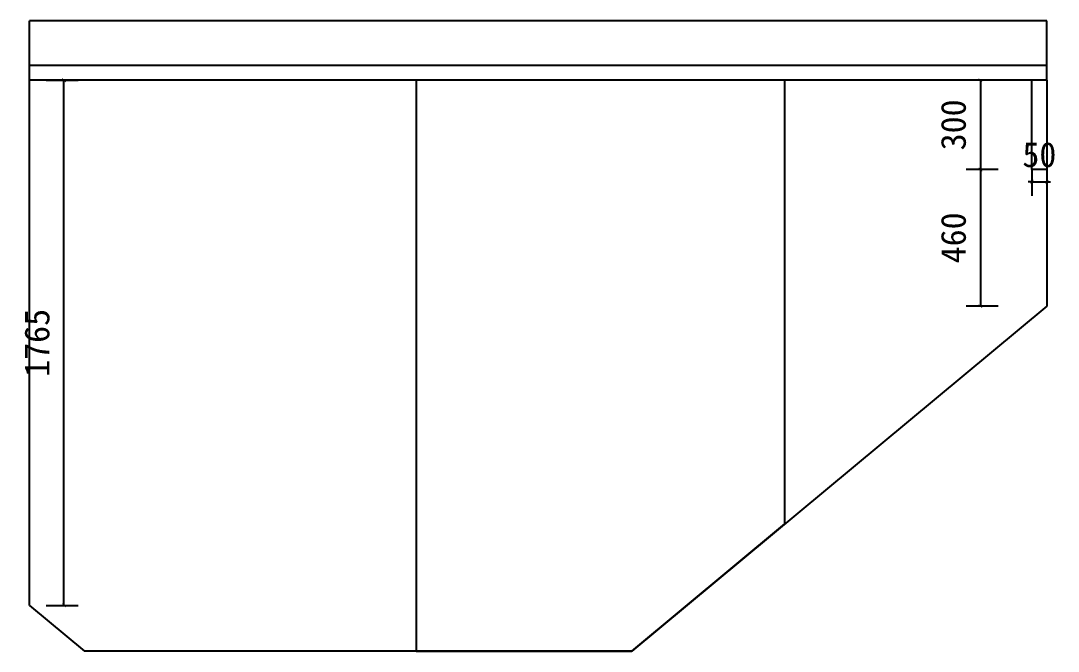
# Model space of a CAD drawing. Header units: millimetres. Extents: x -58733 to 427521, y -235734 to 553534.
# Drawn here: x 165401 to 168888, y -235734 to -233614 of the extents above; entities that cross this region are included whole.
import ezdxf

# ---------------------------------------------------------------- set-up
doc = ezdxf.new("R2010")
doc.units = ezdxf.units.MM
doc.styles.add('黑体', font='simhei.ttf')
doc.dimstyles.new('J内小标小字', dxfattribs={"dimscale": 1.2, "dimtxt": 70, "dimasz": 10, "dimexe": 40, "dimexo": 0, "dimgap": 40, "dimtad": 1, "dimdec": 0, "dimrnd": 5, "dimtxsty": '黑体', "dimblk": 'ARCHTICK', "dimcen": 2.5, "dimclrd": 251, "dimclre": 251, "dimclrt": 2, "dimadec": 0, "dimazin": 0, "dimtfac": 1, "dimtdec": 0, "dimtix": 1, "dimtmove": 1, "dimatfit": 3, "dimldrblk": 'DOT', "dimfxl": 50, "dimfxlon": 1, "dimarcsym": 0})

# ---------------------------------------------------------------- blocks, each defined once
blk = doc.blocks.new('_ArchTick')
at = {"color": 0, "linetype": 'ByBlock', "const_width": 0.15}
blk.add_lwpolyline([(-0.5, -0.5), (0.5, 0.5)], dxfattribs=at)
blk = doc.blocks.new('*D1459')
at = {"color": 251, "lineweight": -2}
for p, q in [((168686.6, -233814), (168578.6, -233814)), ((168626.6, -233814), (168626.6, -234114)), ((168686.6, -234114), (168578.6, -234114))]:
    blk.add_line(p, q, dxfattribs=at)
at = {"layer": 'Defpoints', "color": 0}
for p in [(168799.6, -233814), (168626.6, -234114), (168799.6, -234114)]:
    blk.add_point(p, dxfattribs=at)
at = {"color": 251, "lineweight": -2, "xscale": 12, "yscale": 12, "zscale": 12}
for p, rotation in [((168626.6, -233814), 90), ((168626.6, -234114), 270)]:
    blk.add_blockref('_ArchTick', p, dxfattribs=dict(at, rotation=rotation))
at = {"color": 2, "insert": (168536.1, -233964), "char_height": 84, "attachment_point": 5, "rotation": 90, "style": '黑体'}
blk.add_mtext('300', dxfattribs=at)
blk = doc.blocks.new('_Dot')
at = {"color": 0, "linetype": 'ByBlock', "lineweight": -2}
blk.add_line((-0.5, 0), (-1, 0), dxfattribs=at)
at = {"color": 0, "linetype": 'ByBlock', "const_width": 0.5}
blk.add_lwpolyline([(-0.25, 0, 1), (0.25, 0, 1)], format="xyb", close=True, dxfattribs=at)
blk = doc.blocks.new('*D1460')
at = {"color": 251, "lineweight": -2}
for p, q in [((168686.6, -234114), (168578.6, -234114)), ((168626.6, -234114), (168626.6, -234574)), ((168686.6, -234574), (168578.6, -234574))]:
    blk.add_line(p, q, dxfattribs=at)
at = {"layer": 'Defpoints', "color": 0}
for p in [(168799.6, -234114), (168626.6, -234574), (168849.6, -234574)]:
    blk.add_point(p, dxfattribs=at)
at = {"color": 251, "lineweight": -2, "xscale": 12, "yscale": 12, "zscale": 12}
for p, rotation in [((168626.6, -234114), 90), ((168626.6, -234574), 270)]:
    blk.add_blockref('_ArchTick', p, dxfattribs=dict(at, rotation=rotation))
at = {"color": 2, "insert": (168536.1, -234344), "char_height": 84, "attachment_point": 5, "rotation": 90, "style": '黑体'}
blk.add_mtext('460', dxfattribs=at)
blk = doc.blocks.new('*D1461')
at = {"color": 251, "lineweight": -2}
for p, q in [((168799.6, -234114), (168799.6, -234203.2)), ((168849.6, -234114), (168849.6, -234203.2)), ((168799.6, -234155.2), (168787.6, -234155.2)), ((168799.6, -234155.2), (168849.6, -234155.2)), ((168849.6, -234155.2), (168861.6, -234155.2))]:
    blk.add_line(p, q, dxfattribs=at)
at = {"layer": 'Defpoints', "color": 0}
for p in [(168799.6, -234114), (168849.6, -234114), (168849.6, -234155.2)]:
    blk.add_point(p, dxfattribs=at)
at = {"color": 251, "lineweight": -2, "xscale": 12, "yscale": 12, "zscale": 12}
blk.add_blockref('_ArchTick', (168799.6, -234155.2), dxfattribs=at)
at = {"color": 251, "lineweight": -2, "xscale": 12, "yscale": 12, "zscale": 12, "rotation": 180}
blk.add_blockref('_ArchTick', (168849.6, -234155.2), dxfattribs=at)
at = {"color": 2, "insert": (168824.6, -234064.7), "char_height": 84, "attachment_point": 5, "style": '黑体'}
blk.add_mtext('50', dxfattribs=at)
blk = doc.blocks.new('*D1462')
at = {"color": 251, "lineweight": -2}
for p, q in [((165485.6, -233814), (165593.6, -233814)), ((165545.6, -235580), (165545.6, -233814)), ((165485.6, -235580), (165593.6, -235580))]:
    blk.add_line(p, q, dxfattribs=at)
at = {"layer": 'Defpoints', "color": 0}
for p in [(165429.6, -233814), (165545.6, -233814), (165429.6, -235580)]:
    blk.add_point(p, dxfattribs=at)
at = {"color": 251, "lineweight": -2, "xscale": 12, "yscale": 12, "zscale": 12}
for p, rotation in [((165545.6, -233814), 90), ((165545.6, -235580), 270)]:
    blk.add_blockref('_ArchTick', p, dxfattribs=dict(at, rotation=rotation))
at = {"color": 2, "insert": (165455.6, -234697), "char_height": 84, "attachment_point": 5, "rotation": 90, "style": '黑体'}
blk.add_mtext('1765', dxfattribs=at)

msp = doc.modelspace()

# ---------------------------------------------------------------- linework, layer by layer
for p, q in [((168849.6, -233614), (165429.6, -233614)), ((165429.6, -233814), (165429.6, -233614)), ((168849.6, -233814), (168849.6, -233614)), ((168849.6, -233764), (165429.6, -233764)), ((168849.6, -233814), (165429.6, -233814)), ((165429.6, -235580), (165429.6, -233814)), ((168849.6, -233814), (168849.6, -234574)), ((168849.6, -234574), (167454.4, -235734)), ((165429.6, -235580), (165614.7, -235734)), ((167454.4, -235734), (165614.7, -235734))]:
    msp.add_line(p, q)
at = {"color": 251}
for p, q in [((168799.6, -234114), (168799.6, -233814)), ((168849.6, -234114), (168799.6, -234114))]:
    msp.add_line(p, q, dxfattribs=at)
at = {"color": 140}
msp.add_lwpolyline([(166729.6, -235734), (167454.4, -235734), (167969.6, -235305.6), (167969.6, -233814), (166729.6, -233814)], close=True, dxfattribs=at)

# ---------------------------------------------------------------- dimensions: what is measured, and where the dimension line sits
for base, p1, p2, angle, picture, middle in [((165545.6, -233814), (165429.6, -235580), (165429.6, -233814), 270, '*D1462', (165455.6, -234697)), ((168626.6, -234114), (168799.6, -233814), (168799.6, -234114), 270, '*D1459', (168536.1, -233964)), ((168849.6, -234155.2), (168799.6, -234114), (168849.6, -234114), 180, '*D1461', (168824.6, -234064.7)), ((168626.6, -234574), (168799.6, -234114), (168849.6, -234574), 270, '*D1460', (168536.1, -234344))]:
    dim = msp.add_linear_dim(base=base, p1=p1, p2=p2, angle=angle, dimstyle='J内小标小字')
    dim.commit()
    dim.dimension.update_dxf_attribs({"geometry": picture, "text_midpoint": middle})

doc.saveas('drawing.dxf')
